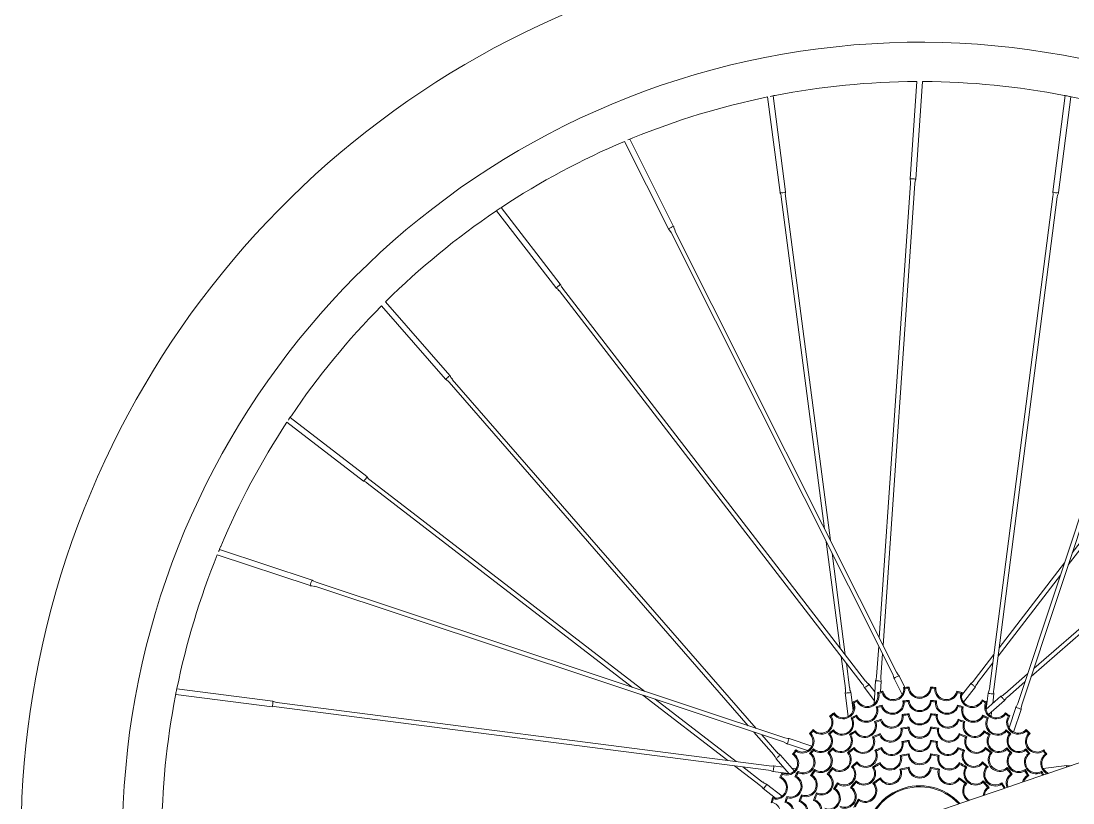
# Model space of a CAD drawing. Header units: inches. Extents: x -32 to 121, y -2 to 108.
# Drawn here: x -31.89 to -17.05, y 80.01 to 91.04 of the extents above; entities that cross this region are included whole.
import ezdxf

# ---------------------------------------------------------------- set-up
doc = ezdxf.new("R2010")
doc.units = ezdxf.units.IN
doc.layers.add('ZANO_R', color=7, linetype='Continuous', lineweight=0)

msp = doc.modelspace()

# ---------------------------------------------------------------- linework, layer by layer
at = {"layer": 'ZANO_R', "color": 253}
for p, q in [((-19.25393, 90.18635), (-19.34823, 88.81392)), ((-19.26844, 88.80844), (-19.17377, 90.18635)), ((-21.35897, 89.96823), (-21.18315, 88.62068)), ((-21.10384, 88.63103), (-21.28055, 89.98537)), ((-17.16032, 89.98753), (-17.33517, 88.6295)), ((-17.25585, 88.61929), (-17.0817, 89.97187)), ((-23.3746, 89.34254), (-22.75486, 88.1075)), ((-22.68338, 88.14337), (-23.30132, 89.37482)), ((-19.34252, 88.75104), (-19.78293, 82.34099)), ((-19.73004, 82.2356), (-19.28268, 88.74693)), ((-21.16525, 88.56078), (-20.55425, 83.87811)), ((-20.47251, 83.7152), (-21.10577, 88.56854)), ((-17.33315, 88.56688), (-18.22706, 81.62412)), ((-18.16757, 81.61646), (-17.27366, 88.55922)), ((-25.18235, 88.36436), (-24.34572, 87.28045)), ((-24.28241, 87.32932), (-25.11568, 88.40888)), ((-22.718, 88.05633), (-19.59335, 81.82946)), ((-19.53974, 81.85636), (-22.66438, 88.08323)), ((-15.63556, 88.02716), (-17.82917, 81.41465)), ((-17.77224, 81.39576), (-15.57863, 88.00827)), ((-19.97534, 81.73289), (-24.25253, 87.27424)), ((-14.18091, 87.2859), (-17.06002, 83.54272)), ((-24.30001, 87.23759), (-20.02283, 81.69624)), ((-17.11741, 83.36972), (-14.13336, 87.24933)), ((-26.80334, 87.02453), (-25.89956, 85.9874)), ((-25.83927, 86.03995), (-26.74666, 87.08122)), ((-17.63864, 81.79848), (-12.7181, 86.08636)), ((-12.75751, 86.13158), (-17.60152, 81.91039)), ((-25.85108, 85.94698), (-21.62989, 81.10297)), ((-21.51798, 81.06585), (-25.80585, 85.98639)), ((-28.1376, 85.38181), (-27.06041, 84.55328)), ((-27.01165, 84.61668), (-28.09425, 85.44937)), ((-27.0054, 84.52358), (-23.26221, 81.64447)), ((-23.08922, 81.58708), (-26.96883, 84.57113)), ((-20.53067, 83.69738), (-20.33517, 82.19907)), ((-27.78372, 83.15495), (-29.09145, 83.58877)), ((-29.12043, 83.51412), (-27.8089, 83.07904)), ((-20.26238, 82.10476), (-20.44893, 83.53447)), ((-17.17114, 83.39824), (-18.09237, 82.20054)), ((-21.11525, 80.93225), (-27.72777, 83.12586)), ((-18.10758, 82.08238), (-17.22853, 83.22525)), ((-27.74666, 83.06892), (-21.13414, 80.87532)), ((-19.79101, 82.22335), (-19.82036, 81.79608)), ((-20.31976, 82.08093), (-20.26088, 81.62964)), ((-19.76052, 81.79197), (-19.73812, 82.11796)), ((-18.165, 82.10611), (-18.44247, 81.74536)), ((-20.2014, 81.6374), (-20.24696, 81.98662)), ((-18.39493, 81.70879), (-18.18021, 81.98794)), ((-19.57436, 81.76933), (-19.46027, 81.54197)), ((-19.42206, 81.64412), (-19.50288, 81.80519)), ((-17.69041, 81.83293), (-18.0133, 81.55156)), ((-28.33878, 81.44864), (-29.69137, 81.62279)), ((-19.99295, 81.64117), (-19.85344, 81.46043)), ((-19.84519, 81.58062), (-19.92964, 81.69003)), ((-19.83461, 81.73458), (-19.85709, 81.40738)), ((-19.7649, 81.58245), (-19.75482, 81.7291)), ((-19.4389, 81.64241), (-19.42261, 81.629)), ((-19.36186, 81.64915), (-19.37557, 81.63311)), ((-19.04842, 81.63311), (-19.06213, 81.64915)), ((-19.00137, 81.629), (-18.98508, 81.64241)), ((-18.48802, 81.70254), (-18.6225, 81.5277)), ((-18.59311, 81.43474), (-18.42463, 81.65378)), ((-17.97389, 81.50634), (-17.72754, 81.72102)), ((-29.70702, 81.54417), (-28.349, 81.36932)), ((-23.11774, 81.53335), (-21.92004, 80.61213)), ((-21.80188, 80.59691), (-22.94474, 81.47596)), ((-20.2628, 81.56715), (-20.21934, 81.23406)), ((-20.14987, 81.31974), (-20.1835, 81.5775)), ((-20.09044, 81.46783), (-20.09784, 81.44807)), ((-19.80878, 81.57035), (-19.79041, 81.55997)), ((-19.73408, 81.59036), (-19.7448, 81.57219)), ((-18.67919, 81.57219), (-18.68991, 81.59036)), ((-18.63357, 81.55997), (-18.6152, 81.57035)), ((-18.32615, 81.44807), (-18.33355, 81.46783)), ((-18.06686, 81.51814), (-18.27789, 81.33425)), ((-18.24487, 81.56405), (-18.27403, 81.33761)), ((-18.1832, 81.41676), (-18.16555, 81.55384)), ((-28.28637, 81.37134), (-21.34362, 80.47743)), ((-21.33596, 80.53692), (-28.27871, 81.43083)), ((-20.16053, 81.43515), (-20.14064, 81.42812)), ((-19.82695, 81.3687), (-19.80816, 81.35902)), ((-19.74304, 81.39415), (-19.75328, 81.37566)), ((-19.4491, 81.45262), (-19.43256, 81.43946)), ((-19.36184, 81.46121), (-19.37549, 81.44508)), ((-19.04849, 81.44508), (-19.06215, 81.46121)), ((-18.99142, 81.43946), (-18.97488, 81.45262)), ((-18.6707, 81.37566), (-18.68095, 81.39415)), ((-18.61583, 81.35902), (-18.59704, 81.3687)), ((-18.28335, 81.42812), (-18.26345, 81.43515)), ((-18.23975, 81.2614), (-18.01432, 81.45785)), ((-17.85827, 81.35869), (-17.95262, 81.07425)), ((-17.88838, 81.01392), (-17.78236, 81.33351)), ((-20.48346, 81.24092), (-20.46265, 81.23745)), ((-20.42011, 81.28528), (-20.42396, 81.26454)), ((-20.18116, 81.21267), (-20.16084, 81.20684)), ((-20.10383, 81.25401), (-20.11027, 81.23388)), ((-19.7543, 81.19519), (-19.76392, 81.17632)), ((-19.46216, 81.26186), (-19.44531, 81.24904)), ((-19.36182, 81.27317), (-19.3754, 81.25692)), ((-19.04859, 81.25692), (-19.06217, 81.27317)), ((-18.97868, 81.24904), (-18.96182, 81.26186)), ((-18.66007, 81.17632), (-18.66969, 81.19519)), ((-18.31372, 81.23388), (-18.32016, 81.25401)), ((-18.26314, 81.20684), (-18.24283, 81.21267)), ((-18.20658, 81.23516), (-18.19858, 81.29727)), ((-18.00002, 81.26454), (-18.00388, 81.28528)), ((-17.96134, 81.23745), (-17.94053, 81.24092)), ((-20.71306, 81.04826), (-20.71326, 81.02716)), ((-20.43035, 81.04617), (-20.43273, 81.02517)), ((-20.11958, 81.03182), (-20.12477, 81.01129)), ((-19.84961, 81.16184), (-19.83033, 81.15308)), ((-19.47947, 81.06949), (-19.4622, 81.05714)), ((-19.36178, 81.08499), (-19.37527, 81.06859)), ((-19.04871, 81.06859), (-19.0622, 81.08499)), ((-18.96178, 81.05714), (-18.94451, 81.06949)), ((-18.59366, 81.15308), (-18.57437, 81.16184)), ((-18.29922, 81.01129), (-18.3044, 81.03182)), ((-17.99125, 81.02517), (-17.99364, 81.04617)), ((-17.71072, 81.02716), (-17.71092, 81.04826)), ((-21.55243, 81.01408), (-21.27105, 80.69119)), ((-21.22583, 80.7306), (-21.44051, 80.97695)), ((-20.73342, 80.81611), (-21.05301, 80.92213)), ((-20.76775, 80.99357), (-20.74665, 80.99377)), ((-20.49813, 80.99055), (-20.47706, 80.98879)), ((-20.20509, 80.9781), (-20.18434, 80.97386)), ((-19.87852, 80.94653), (-19.85864, 80.93907)), ((-19.76885, 80.99196), (-19.77763, 80.97262)), ((-19.4639, 80.88192), (-19.4464, 80.86978)), ((-19.36174, 80.89661), (-19.37511, 80.88002)), ((-19.04888, 80.88002), (-19.06225, 80.89661)), ((-18.97759, 80.86978), (-18.96009, 80.88192)), ((-18.64636, 80.97262), (-18.65514, 80.99196)), ((-18.56535, 80.93907), (-18.54547, 80.94653)), ((-18.23965, 80.97386), (-18.2189, 80.9781)), ((-17.94692, 80.98879), (-17.92586, 80.99055)), ((-17.67733, 80.99377), (-17.65623, 80.99357)), ((-21.07819, 80.84622), (-20.79375, 80.75187)), ((-20.96042, 80.76396), (-20.95695, 80.74315)), ((-20.71004, 80.77863), (-20.70829, 80.75757)), ((-20.43936, 80.79127), (-20.43984, 80.7701)), ((-20.23214, 80.72448), (-20.211, 80.72242)), ((-20.13796, 80.79674), (-20.14144, 80.77579)), ((-19.84514, 80.75467), (-19.82493, 80.74795)), ((-19.75126, 80.79755), (-19.75941, 80.77787)), ((-18.66457, 80.77787), (-18.67273, 80.79755)), ((-18.59906, 80.74795), (-18.57884, 80.75467)), ((-18.28254, 80.77579), (-18.28602, 80.79674)), ((-18.21298, 80.72242), (-18.19185, 80.72448)), ((-17.98414, 80.7701), (-17.98462, 80.79127)), ((-17.7157, 80.75757), (-17.71394, 80.77863)), ((-17.46704, 80.74315), (-17.46357, 80.76396)), ((-21.23764, 80.63763), (-21.05374, 80.4266)), ((-20.9809, 80.46474), (-21.17734, 80.69018)), ((-21.00478, 80.70061), (-20.98403, 80.70447)), ((-20.76567, 80.71085), (-20.74467, 80.71324)), ((-20.51077, 80.71987), (-20.48959, 80.72035)), ((-20.09709, 80.59276), (-20.09937, 80.57157)), ((-19.76835, 80.58346), (-19.77501, 80.56312)), ((-19.48706, 80.68584), (-19.46888, 80.67454)), ((-19.36167, 80.70795), (-19.37488, 80.69112)), ((-19.04911, 80.69112), (-19.06232, 80.70795)), ((-18.9551, 80.67454), (-18.93693, 80.68584)), ((-18.64898, 80.56312), (-18.65564, 80.58346)), ((-18.32462, 80.57157), (-18.3269, 80.59276)), ((-17.93439, 80.72035), (-17.91322, 80.71987)), ((-17.67932, 80.71324), (-17.65832, 80.71085)), ((-17.43995, 80.70447), (-17.41921, 80.70061)), ((-21.8256, 80.53949), (-21.46486, 80.26202)), ((-21.42829, 80.30956), (-21.70744, 80.52427)), ((-21.28355, 80.45962), (-21.05711, 80.43046)), ((-21.13626, 80.52129), (-21.27334, 80.53894)), ((-21.15464, 80.44104), (-21.14761, 80.42114)), ((-20.95466, 80.49791), (-21.01677, 80.5059)), ((-20.93217, 80.46166), (-20.92634, 80.44135)), ((-20.69759, 80.48559), (-20.69335, 80.46484)), ((-20.44397, 80.51264), (-20.44191, 80.49151)), ((-20.17509, 80.52517), (-20.1538, 80.52441)), ((-19.87861, 80.5198), (-19.85767, 80.5154)), ((-19.49281, 80.49095), (-19.47396, 80.48055)), ((-19.36156, 80.51885), (-19.37455, 80.50168)), ((-19.04944, 80.50168), (-19.06243, 80.51885)), ((-18.95002, 80.48055), (-18.93117, 80.49095)), ((-18.56631, 80.5154), (-18.54537, 80.5198)), ((-18.27019, 80.52441), (-18.24889, 80.52517)), ((-17.98207, 80.49151), (-17.98001, 80.51264)), ((-17.73063, 80.46484), (-17.72639, 80.48559)), ((-17.49765, 80.44135), (-17.49182, 80.46166)), ((-17.13733, 80.54331), (-17.47043, 80.49984)), ((-21.15423, 80.11138), (-21.37328, 80.27986)), ((-21.18733, 80.37094), (-21.16757, 80.37834)), ((-20.9735, 80.38433), (-20.95337, 80.39077)), ((-20.75132, 80.40009), (-20.73078, 80.40527)), ((-20.51624, 80.41847), (-20.49529, 80.42195)), ((-20.37121, 80.29883), (-20.36743, 80.27786)), ((-20.10793, 80.32738), (-20.10723, 80.30599)), ((-19.87464, 80.29041), (-19.85319, 80.28858)), ((-19.76608, 80.36928), (-19.77097, 80.34832)), ((-18.65302, 80.34832), (-18.65791, 80.36928)), ((-18.57079, 80.28858), (-18.54934, 80.29041)), ((-18.31676, 80.30599), (-18.31606, 80.32738)), ((-18.05655, 80.27786), (-18.05277, 80.29883)), ((-17.9287, 80.42195), (-17.90775, 80.41847)), ((-17.6932, 80.40527), (-17.67267, 80.40009)), ((-21.42203, 80.21647), (-21.24719, 80.08199)), ((-20.88133, 80.13012), (-20.87258, 80.11083)), ((-20.66603, 80.15902), (-20.65857, 80.13914)), ((-20.42702, 80.212), (-20.40637, 80.21727)), ((-20.18977, 80.22985), (-20.16859, 80.23287)), ((-18.2554, 80.23287), (-18.23422, 80.22985)), ((-21.30986, 80.01458), (-21.29168, 80.0253)), ((-21.28984, 80.08929), (-21.27946, 80.07092)), ((-21.11365, 80.02354), (-21.09516, 80.03378)), ((-21.08819, 80.10745), (-21.07851, 80.08866)), ((-20.91468, 80.0348), (-20.89582, 80.04442)), ((-20.71145, 80.04935), (-20.69212, 80.05813)), ((-20.0748, 80.06811), (-20.07074, 80.04697))]:
    msp.add_line(p, q, dxfattribs=at)
at = {"layer": 'ZANO_R', "color": 253, "flags": 128}
for points in [[(-19.26131, 90.1859), (-19.26158, 90.18588), (-19.2567, 90.18619), (-19.25393, 90.18634)], [(-17.17433, 89.99007), (-17.17468, 89.99011), (-17.17056, 89.98956), (-17.16136, 89.98826), (-17.14812, 89.98617), (-17.13237, 89.98337), (-17.11594, 89.98007), (-17.10067, 89.97665), (-17.08822, 89.97362), (-17.07996, 89.97148), (-17.07681, 89.97064), (-17.07698, 89.97068)], [(-19.3483, 88.81379), (-19.34209, 88.7683), (-19.34401, 88.75122)], [(-19.34823, 88.81392), (-19.34513, 88.81457), (-19.33643, 88.8147), (-19.32346, 88.8143), (-19.30818, 88.81342), (-19.29292, 88.8122), (-19.28001, 88.81082), (-19.27142, 88.8095), (-19.26844, 88.80844), (-19.26845, 88.80838)], [(-19.28125, 88.74674), (-19.27712, 88.78191), (-19.26732, 88.80782)], [(-17.33618, 88.62903), (-17.33158, 88.59519), (-17.33449, 88.567)], [(-17.27229, 88.55907), (-17.27003, 88.57918), (-17.2555, 88.61877)], [(-25.194, 88.35629), (-25.19427, 88.35608), (-25.19074, 88.35878), (-25.18311, 88.3645), (-25.17211, 88.37249), (-25.15891, 88.38168), (-25.14496, 88.39094), (-25.13183, 88.39925), (-25.12104, 88.4058), (-25.1139, 88.40999), (-25.11135, 88.41147), (-25.11139, 88.41144)], [(-22.66411, 88.08331), (-22.68046, 88.12792), (-22.68223, 88.14343)], [(-22.75557, 88.10635), (-22.74141, 88.09256), (-22.71833, 88.05607)], [(-24.34609, 87.2794), (-24.31892, 87.25873), (-24.30104, 87.23673)], [(-24.25145, 87.27511), (-24.26407, 87.29093), (-24.28179, 87.3292)], [(-26.80862, 87.01856), (-26.80695, 87.02047), (-26.80334, 87.02453)], [(-26.74678, 87.08136), (-26.74185, 87.08579), (-26.73826, 87.08895), (-26.73848, 87.08876)], [(-25.89956, 85.9874), (-25.89784, 85.99005), (-25.89178, 85.9963), (-25.88232, 86.00519), (-25.87089, 86.01537), (-25.85925, 86.0253), (-25.84915, 86.03345), (-25.84213, 86.0386), (-25.83927, 86.03995), (-25.83924, 86.0399)], [(-25.89953, 85.98726), (-25.86297, 85.95949), (-25.85225, 85.94605)], [(-25.8047, 85.98727), (-25.82666, 86.01505), (-25.83804, 86.0403)], [(-28.11812, 85.4133), (-28.11085, 85.42482), (-28.10161, 85.43878), (-28.09241, 85.45201), (-28.08436, 85.46312), (-28.07849, 85.47096), (-28.07563, 85.4747), (-28.07581, 85.47446)], [(-29.10243, 83.56115), (-29.1023, 83.56151), (-29.09665, 83.57613), (-29.09027, 83.59163), (-29.08386, 83.60626), (-29.07824, 83.61845), (-29.07418, 83.6269), (-29.07232, 83.63069), (-29.07247, 83.63037)], [(-27.72763, 83.12611), (-27.77074, 83.14609), (-27.78295, 83.1558)], [(-27.80859, 83.07772), (-27.78883, 83.07798), (-27.74671, 83.0685)], [(-19.8218, 81.79625), (-19.82592, 81.7611), (-19.83574, 81.73516)], [(-19.75475, 81.72925), (-19.76096, 81.77472), (-19.75904, 81.79178)], [(-19.59364, 81.82941), (-19.57728, 81.78478), (-19.57554, 81.7695)], [(-19.502, 81.80619), (-19.51633, 81.82014), (-19.53939, 81.85661)], [(-29.70961, 81.52982), (-29.70931, 81.53206), (-29.70825, 81.53976), (-29.7064, 81.55189), (-29.7038, 81.56704), (-29.70062, 81.58347), (-29.6972, 81.59928), (-29.69399, 81.61278), (-29.69152, 81.62247), (-29.69024, 81.62728), (-29.69031, 81.62704)], [(-20.0239, 81.69538), (-20.01128, 81.67955), (-19.99355, 81.64125)], [(-19.92981, 81.6902), (-19.92964, 81.69003), (-19.93078, 81.68653), (-19.93656, 81.67984), (-19.94611, 81.67098), (-19.95798, 81.6613), (-19.97034, 81.65228), (-19.98133, 81.64528), (-19.98927, 81.64138), (-19.99295, 81.64117), (-19.99307, 81.6414)], [(-19.92931, 81.69111), (-19.95644, 81.71176), (-19.9743, 81.73374)], [(-18.46001, 81.67336), (-18.47186, 81.68306), (-18.48135, 81.69201), (-18.48702, 81.69885), (-18.48802, 81.70254), (-18.4878, 81.70275)], [(-18.22843, 81.62428), (-18.23069, 81.60416), (-18.24524, 81.56453)], [(-18.16455, 81.55437), (-18.16914, 81.58815), (-18.16623, 81.61633)], [(-20.22237, 81.56633), (-20.2376, 81.56481), (-20.25064, 81.56443), (-20.25949, 81.56525), (-20.2628, 81.56715), (-20.26279, 81.56746)], [(-18.16556, 81.55408), (-18.16555, 81.55384), (-18.16883, 81.55217), (-18.17766, 81.55153), (-18.19067, 81.55202), (-18.2059, 81.55356), (-18.22103, 81.55593), (-18.23375, 81.55875), (-18.24212, 81.5616), (-18.24487, 81.56405), (-18.24479, 81.56431)], [(-18.01419, 81.5527), (-18.04196, 81.53076), (-18.06725, 81.51935)], [(-18.01416, 81.4579), (-17.9864, 81.49445), (-17.97297, 81.50516)], [(-28.34852, 81.36831), (-28.31468, 81.37291), (-28.2865, 81.37)], [(-28.27857, 81.4322), (-28.29868, 81.43446), (-28.33827, 81.44899)], [(-17.82941, 81.41481), (-17.8494, 81.37168), (-17.85897, 81.35964)], [(-17.78103, 81.33359), (-17.7813, 81.35359), (-17.77182, 81.39568)], [(-21.1343, 80.87508), (-21.09117, 80.85509), (-21.07914, 80.84552)], [(-21.05308, 80.92346), (-21.07308, 80.92319), (-21.11518, 80.93267)], [(-21.1774, 80.69033), (-21.21394, 80.71809), (-21.22465, 80.73152)], [(-21.27219, 80.6903), (-21.25025, 80.66253), (-21.23885, 80.63724)], [(-16.91839, 80.59519), (-17.73836, 80.3159), (-18.07809, 80.19998), (-18.45311, 80.07193), (-18.86353, 79.93171), (-19.30938, 79.77935)], [(-21.34377, 80.47606), (-21.32366, 80.4738), (-21.28403, 80.45925)], [(-21.27387, 80.53994), (-21.30765, 80.53535), (-21.33582, 80.53826)], [(-21.27358, 80.53893), (-21.27334, 80.53894), (-21.27167, 80.53566), (-21.27103, 80.52683), (-21.27152, 80.51381), (-21.27306, 80.49858), (-21.27542, 80.48346), (-21.27825, 80.47074), (-21.2811, 80.46237), (-21.28355, 80.45962), (-21.2838, 80.4597)], [(-17.1398, 80.51995), (-17.14006, 80.53114), (-17.13924, 80.53999), (-17.13733, 80.54331), (-17.13703, 80.5433)], [(-21.39286, 80.24447), (-21.40255, 80.23263), (-21.4115, 80.22314), (-21.41834, 80.21747), (-21.42203, 80.21647), (-21.42224, 80.21669)]]:
    msp.add_lwpolyline(points, dxfattribs=at)
at = {"layer": 'ZANO_R', "color": 253}
for centre, radius, start, end in [((-19.21199, 79.4925), 12.67732, 94.087833, 13.665694), ((-19.21199, 79.4925), 11.24664, 19.821861, 180), ((-19.21199, 79.4925), 10.69347, 90.264104, 100.986032), ((-19.20116, 89.62004), 0.56716, 86.056751, 87.230704), ((-19.21199, 79.4925), 10.69347, 79.015094, 89.732798), ((-19.21199, 79.4925), 10.69347, 101.582267, 112.235458), ((-21.15644, 89.27124), 0.72485, 97.402385, 103.264396), ((-19.21199, 79.4925), 10.69347, 67.908804, 78.483156), ((-19.21199, 79.4925), 10.69347, 112.908804, 123.482369), ((-23.02133, 88.69009), 0.73978, 108.702866, 114.519594), ((-21.28023, 88.56095), 0.11367, 359.869757, 31.418757), ((-21.15471, 88.7118), 0.09546, 252.667627, 302.200696), ((-20.99095, 88.59789), 0.11739, 163.930902, 194.358642), ((-17.29602, 88.69732), 0.07831, 240.003954, 269.865874), ((-17.27654, 88.69483), 0.07832, 255.461141, 285.318268), ((-19.21199, 79.4925), 10.69347, 124.014667, 134.735508), ((-22.6687, 88.05506), 0.08943, 99.431414, 125.328491), ((-22.67953, 88.02062), 0.11492, 110.838589, 130.927913), ((-24.36603, 87.35617), 0.0784, 285.021097, 314.848749), ((-24.35047, 87.36811), 0.07834, 300.467507, 330.319129), ((-19.21199, 79.4925), 10.69347, 135.267172, 145.985759), ((-19.21199, 79.4925), 10.69347, 146.582267, 157.235106), ((-27.10475, 84.63784), 0.09547, 297.674151, 347.196453), ((-26.90851, 84.67295), 0.11722, 208.908309, 239.382418), ((-27.08684, 84.44237), 0.1137, 44.873443, 76.413183), ((-19.21199, 79.4925), 10.69347, 157.908804, 168.485643), ((-27.69385, 83.07078), 0.11528, 155.869915, 175.894955), ((-27.71074, 83.10282), 0.0896, 144.45263, 170.302996), ((-19.21199, 79.4925), 11.24664, 180, 13.589659), ((-19.4559, 81.6224), 0.18873, 104.415583, 128.879875), ((-20.37584, 81.60031), 0.11753, 343.830621, 14.348549), ((-20.0865, 81.6372), 0.11358, 179.864766, 211.306669), ((-19.81679, 81.55616), 0.17931, 82.879607, 95.704139), ((-19.79689, 81.55468), 0.17942, 76.438085, 89.254854), ((-19.58739, 81.62151), 0.16495, 197.397024, 2.602976), ((-19.58739, 81.62151), 0.14996, 191.987535, 8.012465), ((-19.21199, 79.4925), 2.16185, 93.975071, 96.024929), ((-19.21199, 79.4925), 2.14686, 94.369836, 95.630164), ((-19.21199, 81.65435), 0.16495, 187.397024, 352.602976), ((-19.21199, 81.65435), 0.14996, 181.987535, 358.012465), ((-19.21199, 79.4925), 2.16185, 83.975071, 86.024929), ((-19.21199, 79.4925), 2.14686, 84.369836, 85.630164), ((-18.83659, 81.62151), 0.16495, 177.397024, 342.602976), ((-18.83659, 81.62151), 0.14996, 171.987535, 348.012465), ((-18.54452, 81.80592), 0.11755, 298.833194, 329.346144), ((-18.4168, 81.71052), 0.05699, 220.694782, 262.253013), ((-18.31389, 81.62743), 0.11351, 134.856574, 166.3149), ((-19.21199, 79.4925), 10.69347, 169.016838, 179.732282), ((-20.21809, 81.62315), 0.05698, 265.688073, 307.257385), ((-19.21199, 79.4925), 2.16185, 113.975071, 116.024929), ((-19.95139, 81.52397), 0.16495, 207.397024, 12.602976), ((-19.95139, 81.52397), 0.14996, 201.987535, 18.012465), ((-19.21199, 79.4925), 2.16185, 103.975071, 106.024929), ((-19.21199, 79.4925), 2.14686, 104.369836, 105.630164), ((-19.21199, 79.4925), 2.16185, 73.975071, 76.024929), ((-19.21199, 79.4925), 2.14686, 74.369836, 75.630164), ((-18.4726, 81.52397), 0.16495, 167.397024, 332.602976), ((-18.4726, 81.52397), 0.14996, 161.987535, 338.012465), ((-19.21199, 79.4925), 2.16185, 63.975071, 66.024929), ((-18.18043, 81.37935), 0.17934, 37.885537, 50.707148), ((-18.16739, 81.36429), 0.1794, 31.435489, 44.25355), ((-28.41692, 81.4085), 0.07841, 330.023676, 359.847017), ((-28.41435, 81.42794), 0.07835, 345.470678, 15.315416), ((-20.29292, 81.36472), 0.16495, 217.397024, 22.602976), ((-20.29292, 81.36472), 0.14996, 211.987535, 28.012465), ((-19.21199, 79.4925), 2.14686, 114.369836, 115.630164), ((-19.96757, 81.31661), 0.16495, 210.104603, 14.895397), ((-19.96757, 81.31661), 0.14996, 204.676312, 20.323688), ((-19.21199, 79.4925), 1.97441, 105.602625, 108.147375), ((-19.21199, 79.4925), 1.95941, 106.036513, 107.713487), ((-19.59718, 81.42897), 0.16495, 198.854603, 3.645397), ((-19.59718, 81.42897), 0.14996, 193.426312, 9.073688), ((-19.21199, 79.4925), 1.97441, 94.352625, 96.897375), ((-19.21199, 79.4925), 1.95941, 94.786513, 96.463487), ((-19.21199, 81.46691), 0.16495, 187.604603, 352.395397), ((-19.21199, 81.46691), 0.14996, 182.176312, 357.823688), ((-19.21199, 79.4925), 1.97441, 83.102625, 85.647375), ((-19.21199, 79.4925), 1.95941, 83.536513, 85.213487), ((-18.8268, 81.42897), 0.16495, 176.354603, 341.145397), ((-18.8268, 81.42897), 0.14996, 170.926312, 346.573688), ((-19.21199, 79.4925), 1.97441, 71.852625, 74.397375), ((-19.21199, 79.4925), 1.95941, 72.286513, 73.963487), ((-18.45642, 81.31661), 0.16495, 165.104603, 329.895397), ((-18.45642, 81.31661), 0.14996, 159.676312, 335.323688), ((-19.21199, 79.4925), 2.14686, 64.369836, 65.630164), ((-18.13107, 81.36472), 0.16495, 157.397024, 322.602976), ((-18.13107, 81.36472), 0.14996, 151.987535, 328.012465), ((-17.87842, 81.17094), 0.18883, 59.421615, 83.873245), ((-20.60161, 81.14857), 0.16495, 227.397024, 32.602976), ((-20.60161, 81.14857), 0.14996, 221.987535, 38.012465), ((-19.21199, 79.4925), 2.16185, 123.975071, 126.024929), ((-19.21199, 79.4925), 2.14686, 124.369836, 125.630164), ((-20.30892, 81.13416), 0.16495, 221.354603, 26.145397), ((-20.30892, 81.13416), 0.14996, 215.926312, 31.573688), ((-19.21199, 79.4925), 1.97441, 116.852625, 119.397375), ((-19.21199, 79.4925), 1.95941, 117.286513, 118.963487), ((-19.21199, 79.4925), 1.78697, 107.666592, 110.904836), ((-19.21199, 79.4925), 1.77197, 108.148203, 110.423226), ((-19.60963, 81.23466), 0.16495, 200.713007, 5.001279), ((-19.60963, 81.23466), 0.14996, 195.261868, 10.452418), ((-19.21199, 79.4925), 1.78697, 94.809449, 98.047694), ((-19.21199, 79.4925), 1.77197, 95.29106, 97.566083), ((-19.21199, 81.27946), 0.16495, 187.855864, 352.144136), ((-19.21199, 81.27946), 0.14996, 182.404725, 357.595275), ((-19.21199, 79.4925), 1.78697, 81.952306, 85.190551), ((-19.21199, 79.4925), 1.77197, 82.433917, 84.70894), ((-18.81436, 81.23466), 0.16495, 174.998721, 339.286993), ((-18.81436, 81.23466), 0.14996, 169.547582, 344.738132), ((-19.21199, 79.4925), 1.78697, 69.095164, 72.333408), ((-19.21199, 79.4925), 1.77197, 69.576774, 71.851797), ((-19.21199, 79.4925), 1.97441, 60.602625, 63.147375), ((-19.21199, 79.4925), 1.95941, 61.036513, 62.713487), ((-18.11507, 81.13416), 0.16495, 153.854603, 318.645397), ((-18.11507, 81.13416), 0.14996, 148.426312, 324.073688), ((-19.21199, 79.4925), 2.16185, 53.975071, 56.024929), ((-19.21199, 79.4925), 2.14686, 54.369836, 55.630164), ((-17.82238, 81.14857), 0.16495, 147.397024, 312.602976), ((-17.82238, 81.14857), 0.14996, 141.987535, 318.012465), ((-19.21199, 79.4925), 2.16185, 133.975071, 136.024929), ((-19.21199, 79.4925), 2.14686, 134.369836, 135.630164), ((-19.21199, 79.4925), 1.97441, 128.102625, 130.647375), ((-19.21199, 79.4925), 1.95941, 128.536513, 130.213487), ((-19.21199, 79.4925), 1.78697, 120.523735, 123.761979), ((-19.98733, 81.1025), 0.16495, 213.57015, 17.858422), ((-19.98733, 81.1025), 0.14996, 208.11901, 23.309561), ((-19.62598, 81.03752), 0.16495, 203.166225, 6.833775), ((-19.62598, 81.03752), 0.14996, 197.686724, 12.313276), ((-19.21199, 79.4925), 1.59952, 95.373448, 99.626552), ((-19.21199, 79.4925), 1.58453, 95.914564, 99.085436), ((-19.21199, 81.09202), 0.16495, 188.166225, 351.833775), ((-19.21199, 81.09202), 0.14996, 182.686724, 357.313276), ((-19.21199, 79.4925), 1.59952, 80.373448, 84.626552), ((-19.21199, 79.4925), 1.58453, 80.914564, 84.085436), ((-18.79801, 81.03752), 0.16495, 173.166225, 336.833775), ((-18.79801, 81.03752), 0.14996, 167.686724, 342.313276), ((-18.43666, 81.1025), 0.16495, 162.141578, 326.42985), ((-18.43666, 81.1025), 0.14996, 156.690439, 331.88099), ((-19.21199, 79.4925), 1.78697, 56.238021, 59.476265), ((-19.21199, 79.4925), 1.97441, 49.352625, 51.897375), ((-19.21199, 79.4925), 1.95941, 49.786513, 51.463487), ((-19.21199, 79.4925), 2.16185, 43.975071, 46.024929), ((-19.21199, 79.4925), 2.14686, 44.369836, 45.630164), ((-20.89037, 80.82605), 0.1889, 149.425975, 173.868885), ((-20.86807, 80.88211), 0.14996, 231.987535, 48.012465), ((-20.86807, 80.88211), 0.16495, 237.397024, 42.602976), ((-20.60811, 80.88862), 0.14996, 227.176312, 42.823688), ((-20.60811, 80.88862), 0.16495, 232.604603, 37.395397), ((-20.32615, 80.8896), 0.16495, 226.427293, 30.715564), ((-20.32615, 80.8896), 0.14996, 220.976153, 36.166704), ((-19.21199, 79.4925), 1.77197, 121.005346, 123.280368), ((-20.01175, 80.87772), 0.16495, 218.166225, 21.833775), ((-20.01175, 80.87772), 0.14996, 212.686724, 27.313276), ((-19.21199, 79.4925), 1.59952, 110.373448, 114.626552), ((-19.21199, 79.4925), 1.58453, 110.914564, 114.085436), ((-19.60982, 80.84738), 0.14996, 199.407321, 13.319951), ((-19.21199, 79.4925), 1.41208, 96.08737, 100.276266), ((-19.21199, 79.4925), 1.39708, 96.704744, 99.658892), ((-19.21199, 80.90457), 0.16495, 188.55933, 351.44067), ((-19.21199, 80.90457), 0.14996, 183.043685, 356.956315), ((-19.21199, 79.4925), 1.41208, 79.723734, 83.91263), ((-19.21199, 79.4925), 1.39708, 80.341108, 83.295256), ((-18.81416, 80.84738), 0.14996, 166.680049, 340.592679), ((-19.21199, 79.4925), 1.59952, 65.373448, 69.626552), ((-19.21199, 79.4925), 1.58453, 65.914564, 69.085436), ((-18.41223, 80.87772), 0.16495, 158.166225, 321.833775), ((-18.41223, 80.87772), 0.14996, 152.686724, 327.313276), ((-19.21199, 79.4925), 1.77197, 56.719632, 58.994654), ((-18.09784, 80.8896), 0.16495, 149.284436, 313.572707), ((-18.09784, 80.8896), 0.14996, 143.833296, 319.023847), ((-17.81587, 80.88862), 0.16495, 142.604603, 307.395397), ((-17.81587, 80.88862), 0.14996, 137.176312, 312.823688), ((-17.55592, 80.88211), 0.16495, 137.397024, 302.602976), ((-17.55592, 80.88211), 0.14996, 131.987535, 308.012465), ((-19.21199, 79.4925), 2.16185, 143.975071, 146.024929), ((-19.21199, 79.4925), 2.14686, 144.369836, 145.630164), ((-19.21199, 79.4925), 1.97441, 139.352625, 141.897375), ((-19.21199, 79.4925), 1.95941, 139.786513, 141.463487), ((-19.21199, 79.4925), 1.78697, 133.380878, 136.619122), ((-19.21199, 79.4925), 1.77197, 133.862489, 136.137511), ((-20.34303, 80.62353), 0.14996, 227.686724, 42.313276), ((-19.21199, 79.4925), 1.59952, 125.373448, 129.626552), ((-19.21199, 79.4925), 1.58453, 125.914564, 129.085436), ((-19.97542, 80.68041), 0.16495, 221.286603, 24.167942), ((-19.97542, 80.68041), 0.14996, 215.770958, 29.683588), ((-19.21199, 79.4925), 1.41208, 112.451007, 116.639902), ((-19.21199, 79.4925), 1.39708, 113.06838, 116.022529), ((-19.60982, 80.84738), 0.16495, 204.922967, 7.804306), ((-18.81416, 80.84738), 0.16495, 172.195694, 335.077033), ((-19.21199, 79.4925), 1.41208, 63.360098, 67.548993), ((-19.21199, 79.4925), 1.39708, 63.977471, 66.93162), ((-18.44857, 80.68041), 0.16495, 155.832058, 318.713397), ((-18.44857, 80.68041), 0.14996, 150.316412, 324.229042), ((-19.21199, 79.4925), 1.59952, 50.373448, 54.626552), ((-19.21199, 79.4925), 1.58453, 50.914564, 54.085436), ((-18.08096, 80.62353), 0.14996, 137.686724, 312.313276), ((-19.21199, 79.4925), 1.78697, 43.380878, 46.619122), ((-19.21199, 79.4925), 1.77197, 43.862489, 46.137511), ((-19.21199, 79.4925), 1.95941, 38.536513, 40.213487), ((-19.21199, 79.4925), 1.97441, 38.102625, 40.647375), ((-19.21199, 79.4925), 2.14686, 34.369836, 35.630164), ((-19.21199, 79.4925), 2.16185, 33.975071, 36.024929), ((-21.09877, 80.52398), 0.17944, 127.887603, 140.702796), ((-21.08366, 80.53695), 0.1796, 121.443696, 134.247993), ((-21.08421, 80.57342), 0.14996, 241.987535, 58.012465), ((-21.08421, 80.57342), 0.16495, 247.397024, 52.602976), ((-20.85365, 80.58942), 0.14996, 238.426312, 54.073688), ((-20.85365, 80.58942), 0.16495, 243.854603, 48.645397), ((-20.6091, 80.60665), 0.14996, 233.833296, 49.023847), ((-20.6091, 80.60665), 0.16495, 239.284436, 43.572707), ((-20.34303, 80.62353), 0.16495, 233.166225, 36.833775), ((-19.21199, 79.4925), 1.41208, 128.814643, 133.003539), ((-19.21199, 79.4925), 1.22463, 117.0202, 122.9798), ((-19.63084, 80.64328), 0.16495, 209.073389, 10.926611), ((-19.63084, 80.64328), 0.14996, 203.5101, 16.4899), ((-19.21199, 79.4925), 1.22463, 97.0202, 102.9798), ((-19.21199, 79.4925), 1.20964, 97.738806, 102.261194), ((-19.21199, 80.71713), 0.16495, 189.073389, 350.926611), ((-19.21199, 80.71713), 0.14996, 183.5101, 356.4899), ((-19.21199, 79.4925), 1.22463, 77.0202, 82.9798), ((-19.21199, 79.4925), 1.20964, 77.738806, 82.261194), ((-18.79314, 80.64328), 0.16495, 169.073389, 330.926611), ((-18.79314, 80.64328), 0.14996, 163.5101, 336.4899), ((-19.21199, 79.4925), 1.22463, 57.0202, 62.9798), ((-19.21199, 79.4925), 1.41208, 46.996461, 51.185357), ((-18.08096, 80.62353), 0.16495, 143.166225, 306.833775), ((-17.81489, 80.60665), 0.16495, 136.427293, 300.715564), ((-17.81489, 80.60665), 0.14996, 130.976153, 306.166704), ((-17.57033, 80.58942), 0.16495, 131.354603, 296.145397), ((-17.57033, 80.58942), 0.14996, 125.926312, 301.573688), ((-17.33977, 80.57342), 0.16495, 127.397024, 243.608024), ((-17.33977, 80.57342), 0.14996, 121.987535, 250.386139), ((-19.21199, 79.4925), 2.16185, 153.975071, 156.024929), ((-19.21199, 79.4925), 1.97441, 150.602625, 153.147375), ((-19.21199, 79.4925), 1.95941, 151.036513, 152.713487), ((-19.21199, 79.4925), 1.78697, 146.238021, 149.476265), ((-19.21199, 79.4925), 1.77197, 146.719632, 148.994654), ((-19.21199, 79.4925), 1.59952, 140.373448, 144.626552), ((-19.21199, 79.4925), 1.58453, 140.914564, 144.085436), ((-20.27917, 80.41721), 0.14996, 232.134594, 46.047224), ((-20.27917, 80.41721), 0.16495, 237.650239, 40.531579), ((-19.21199, 79.4925), 1.39708, 129.432017, 132.386165), ((-19.99917, 80.43062), 0.14996, 223.5101, 36.4899), ((-19.99917, 80.43062), 0.16495, 229.073389, 30.926611), ((-19.21199, 79.4925), 1.20964, 117.738806, 122.261194), ((-19.63386, 80.44002), 0.16495, 213.774446, 14.225554), ((-19.63386, 80.44002), 0.14996, 208.145479, 19.854521), ((-19.21199, 79.4925), 1.03719, 98.290959, 105.709041), ((-19.21199, 79.4925), 1.02219, 99.150408, 104.849592), ((-19.21199, 80.52969), 0.16495, 189.774446, 350.225554), ((-19.21199, 80.52969), 0.14996, 184.145479, 355.854521), ((-19.21199, 79.4925), 1.03719, 74.290959, 81.709041), ((-19.21199, 79.4925), 1.02219, 75.150408, 80.849592), ((-18.79013, 80.44002), 0.16495, 165.774446, 326.225554), ((-18.79013, 80.44002), 0.14996, 160.145479, 331.854521), ((-19.21199, 79.4925), 1.20964, 57.738806, 62.261194), ((-18.42481, 80.43062), 0.16495, 149.073389, 310.926611), ((-18.42481, 80.43062), 0.14996, 143.5101, 316.4899), ((-19.21199, 79.4925), 1.39708, 47.613835, 50.567983), ((-18.14482, 80.41721), 0.16495, 139.468421, 302.349761), ((-18.14482, 80.41721), 0.14996, 133.952776, 307.865406), ((-19.21199, 79.4925), 1.58453, 35.914564, 39.085436), ((-19.21199, 79.4925), 1.59952, 35.373448, 39.626552), ((-19.21199, 79.4925), 1.77197, 31.005346, 33.280368), ((-19.21199, 79.4925), 1.78697, 30.523735, 33.761979), ((-19.21199, 79.4925), 1.95941, 27.744477, 28.963487), ((-19.21199, 79.4925), 1.97441, 27.67728, 29.397375), ((-17.10418, 80.65639), 0.11757, 253.835899, 284.343305), ((-21.34692, 80.39063), 0.11354, 224.861513, 256.311864), ((-21.43, 80.28768), 0.05698, 310.688432, 352.259363), ((-21.24347, 80.23189), 0.14996, 251.987535, 68.012465), ((-21.24347, 80.23189), 0.16495, 257.397024, 62.602976), ((-19.21199, 79.4925), 2.14686, 154.369836, 155.630164), ((-21.03611, 80.24807), 0.14996, 249.676312, 65.323688), ((-21.03611, 80.24807), 0.16495, 255.104603, 59.895397), ((-20.82199, 80.26783), 0.14996, 246.690439, 61.88099), ((-20.82199, 80.26783), 0.16495, 252.141578, 56.42985), ((-20.59722, 80.29226), 0.14996, 242.686724, 57.313276), ((-20.59722, 80.29226), 0.16495, 248.166225, 51.833775), ((-19.21199, 79.4925), 1.41208, 145.178279, 149.367175), ((-19.21199, 79.4925), 1.39708, 145.795653, 148.749801), ((-19.21199, 79.4925), 1.22463, 137.0202, 142.9798), ((-19.21199, 79.4925), 1.20964, 137.738806, 142.261194), ((-19.98278, 80.18651), 0.14996, 232.145479, 43.854521), ((-19.98278, 80.18651), 0.16495, 237.774446, 38.225554), ((-19.21199, 79.4925), 1.03719, 122.290959, 129.709041), ((-19.21199, 79.4925), 1.02219, 123.150408, 128.849592), ((-19.21199, 79.4925), 1.03719, 50.290959, 57.709041), ((-19.21199, 79.4925), 1.02219, 51.150408, 56.849592), ((-18.44121, 80.18651), 0.16495, 141.774446, 238.976205), ((-18.44121, 80.18651), 0.14996, 136.145479, 243.995044), ((-19.21199, 79.4925), 1.20964, 37.738806, 42.261194), ((-19.21199, 79.4925), 1.22463, 37.0202, 42.9798), ((-19.21199, 79.4925), 1.39708, 31.250199, 34.204347), ((-19.21199, 79.4925), 1.41208, 31.25251, 34.821721), ((-17.82677, 80.29226), 0.16495, 128.166225, 201.015184), ((-17.82677, 80.29226), 0.14996, 122.686724, 201.269579), ((-17.60199, 80.26783), 0.16495, 123.57015, 165.243442), ((-17.60199, 80.26783), 0.14996, 118.11901, 161.843792), ((-21.52548, 80.15991), 0.11763, 28.843358, 59.334467), ((-19.21199, 79.4925), 1.78697, 159.095164, 162.333408), ((-19.21199, 79.4925), 1.59952, 155.373448, 159.626552), ((-19.21199, 79.4925), 1.58453, 155.914564, 159.085436), ((-20.49646, 80.0791), 0.14996, 248.498231, 62.41086), ((-20.49646, 80.0791), 0.16495, 254.013876, 56.895215), ((-20.27256, 80.10481), 0.14996, 243.5101, 56.4899), ((-20.27256, 80.10481), 0.16495, 249.073389, 50.926611), ((-19.21199, 79.4925), 0.76477, 42.250689, 180), ((-19.21199, 79.4925), 0.74978, 42.850143, 339.679234), ((-18.15143, 80.10481), 0.16495, 129.073389, 175.009244), ((-18.15143, 80.10481), 0.14996, 123.5101, 171.754021), ((-21.341, 79.8679), 0.16495, 267.397024, 72.602976), ((-19.21199, 79.4925), 2.16185, 163.975071, 166.024929), ((-19.21199, 79.4925), 2.14686, 164.369836, 165.630164), ((-21.14846, 79.87769), 0.14996, 260.926312, 76.573688), ((-21.14846, 79.87769), 0.16495, 266.354603, 71.145397), ((-19.21199, 79.4925), 1.97441, 161.852625, 164.397375), ((-19.21199, 79.4925), 1.95941, 162.286513, 163.963487), ((-20.95416, 79.89013), 0.14996, 259.547582, 74.738132), ((-20.95416, 79.89013), 0.16495, 264.998721, 69.286993), ((-19.21199, 79.4925), 1.77197, 159.576774, 161.851797), ((-20.75701, 79.90648), 0.14996, 257.686724, 72.313276), ((-20.75701, 79.90648), 0.16495, 263.166225, 66.833775), ((-19.21199, 79.4925), 1.03719, 146.290959, 153.709041), ((-19.21199, 79.4925), 1.02219, 147.150408, 152.849592)]:
    msp.add_arc(centre, radius, start, end, dxfattribs=at)

doc.saveas('drawing.dxf')
